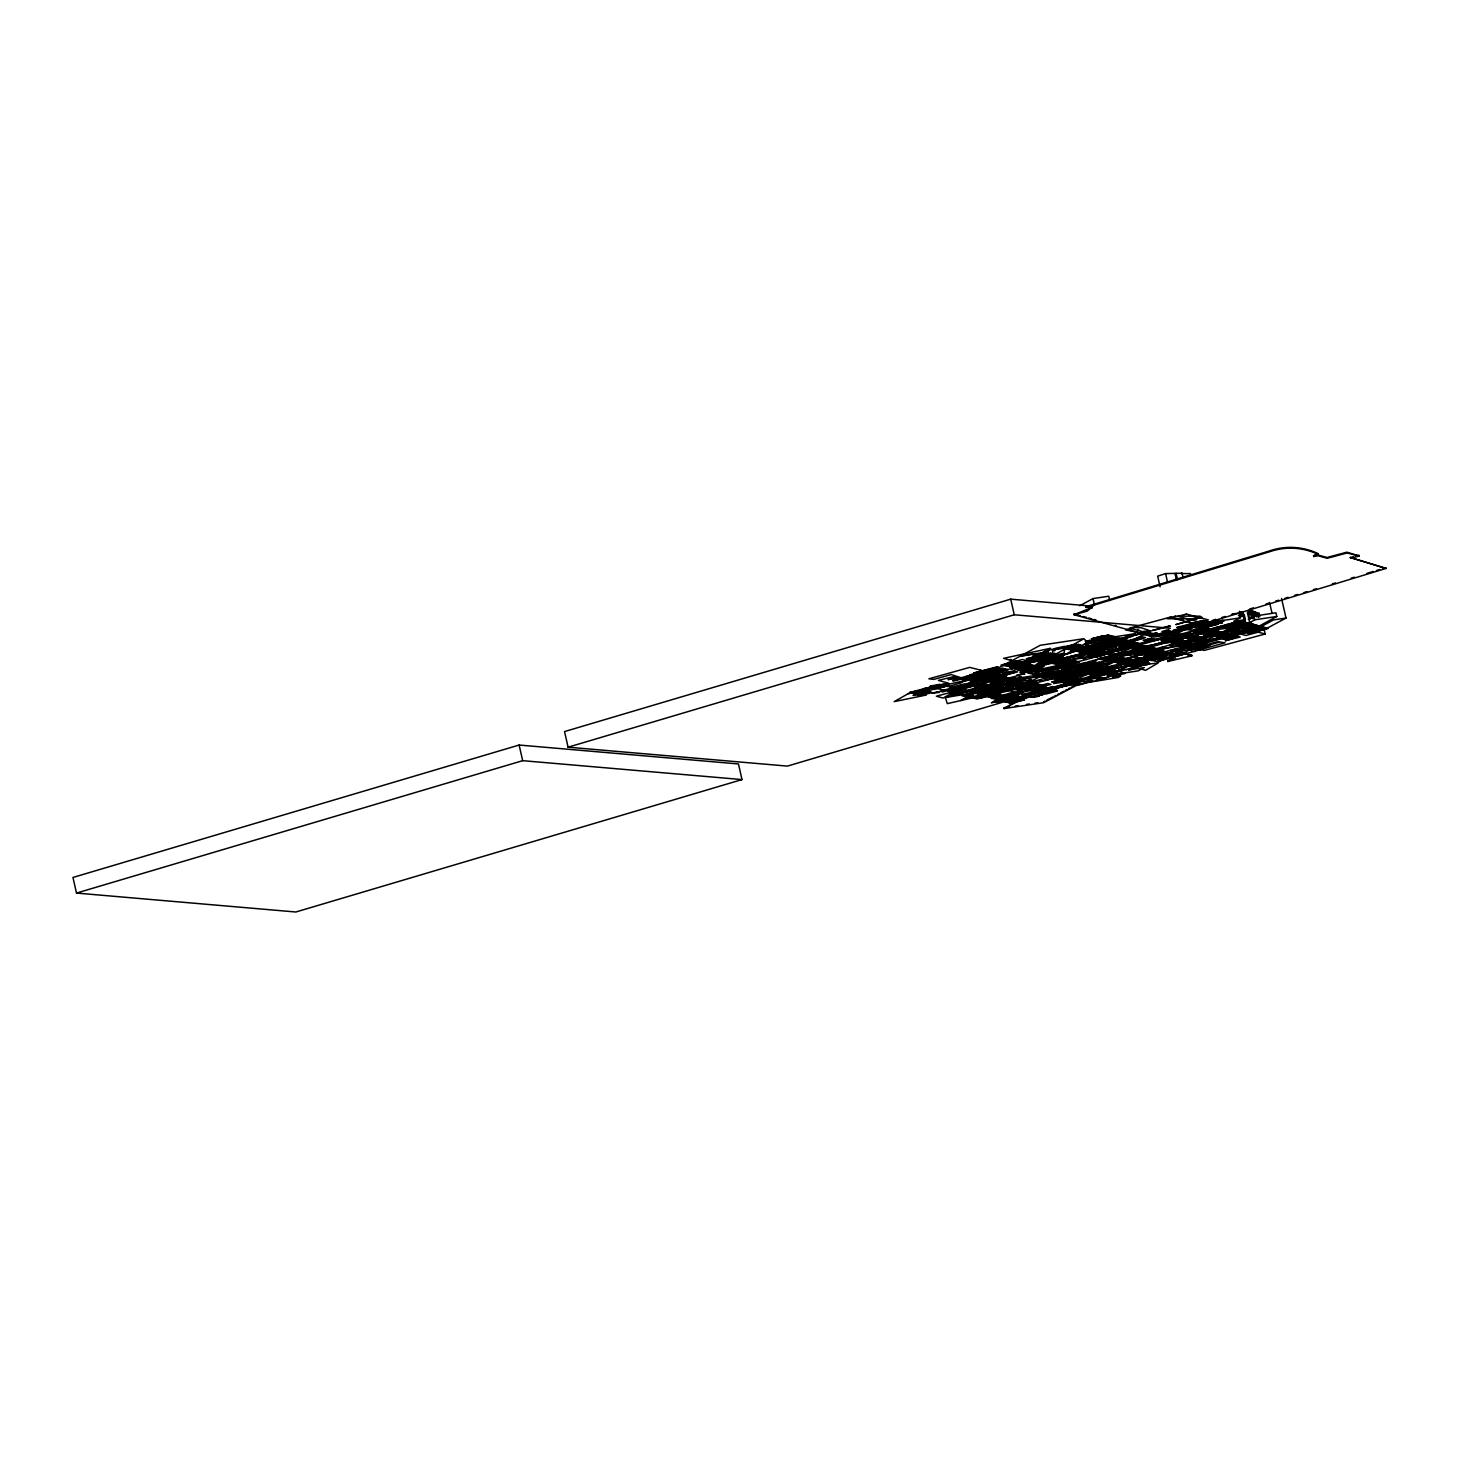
<?xml version="1.0" encoding="UTF-8"?>
<svg xmlns="http://www.w3.org/2000/svg" width="1459" height="1459" viewBox="0 0 1459 1459"><rect width="100%" height="100%" fill="white"/><g stroke="black" fill="none" stroke-linecap="round" stroke-linejoin="round"><path stroke-width="1.5" d="M1046.559 652.483L1047.507 651.225M1097.496 665.888L1077.69 671.231L1074.098 670.301L1093.885 664.957L1098.445 665.815L1092.463 664.319L1099.338 662.459L1105.667 664.21L1143.054 654.197L1136.98 652.501L1106.269 660.726L1098.828 658.976L1087.612 661.985L1092.645 663.389L1099.338 662.459M1170.975 653.395C1144.695 647.778 1133.096 665.45 1170.884 652.994M1201.341 631.492L1208.654 629.486L1212.776 630.562L1167.218 643.018L1163.024 641.978L1190.106 634.683L1194.119 635.796M1054.383 690.034L1041.088 693.937L1046.541 693.9L1057.574 690.946L1035.233 685.256L1022.504 688.666L1028.54 688.648L1047.909 683.469L1051.045 684.344L1027.264 690.618L1024.127 689.724C1008.388 693.773 1009.61 694.502 999.214 698.241L995.877 697.311M1069.848 681.043L1076.177 679.985L1078.511 678.016L1073.35 678.873L1076.596 676.794L1103.387 670.52L1098.353 673.73L1089.727 676.429L1095.91 675.298L1092.682 677.341L1085.423 678.544L1082.724 680.277L1090.311 678.854L1082.341 683.943L1076.76 684.873L1073.386 684.125L1077.253 682.101L1070.687 683.377L1067.386 682.611L1072.876 678.982L1069.192 678.508M1185.255 652.884L1191.857 655.821L1167.838 661.492L1174.623 656.167M1167.838 661.492L1181.772 652.465L1191.857 655.821M1140.373 665.377L1147.358 662.55L1148.817 662.404L1146.592 664.337L1158.136 662.97L1145.625 670.319L1128.828 665.705M1157.935 662.441L1166.416 657.061L1157.334 658.574L1154.981 660.161L1150.677 660.544L1152.446 659.395L1142.397 662.149L1123.977 664.228L1134.19 667.456L1148.361 663.498L1132.695 667.055M1147.303 664.775L1132.64 666.672M1135.594 661.784L1137.345 660.708L1127.26 663.17L1144.275 660.343L1145.826 658.465M1148.014 658.629L1147.595 659.796L1157.716 657.334L1147.595 659.796M1135.886 661.748L1146.008 659.267M1386.05 568.426L1350.377 557.539L1386.05 568.426L1165.431 635.467L1154.288 636.981L1074.006 614.713L1091.204 607.765M1074.006 614.713L1087.083 611.193L1092.098 607.218M1228.442 634.866L1233.056 633.644L1235.572 634.701M1314.595 555.058L1313.647 556.499L1318.006 555.788L1327.198 558.286L1347.076 552.979L1359.113 555.988L1346.894 552.177L1327.015 557.484L1317.824 554.985L1313.465 555.697M1092.28 608.02L1085.915 606.725L1268.655 551.192C1285.087 545.374 1302.34 546.213 1318.279 553.672L1313.647 556.499M1069.301 675.043L1085.35 666.143L1130.306 659.322L1097.825 676.921L1053.562 683.578L1069.301 675.043L1113.545 668.386M1131.801 641.942L1127.46 640.811L1142.342 636.799L1145.534 637.619L1131.436 641.832M1096.147 668.988L1075.593 680.277M1076.76 644.276L1062.553 647.741L1078.858 644.404L1064.067 647.687M1198.769 627.498L1207.468 622.774L1240.114 617.868L1239.019 613.054L1232.49 614.038M1053.58 649.237L1052.231 649.984L1067.605 647.65L1047.854 658.41L1028.814 661.274L1016.194 668.149M1129.613 634.556L1135.85 633.461L1093.484 656.422L1049.532 663.024L1091.46 640.3L1129.613 634.556L1119.089 640.264L1124.889 639.407M987.615 686.861L993.451 683.687L1004.449 682.028L977.293 696.8L947.292 703.639L945.158 696.855L984.497 675.481L1013.914 671.031L983.694 687.463L998.613 685.201M1042.565 652.538L1019.494 656.55L991.318 671.888L1035.233 665.268L1047.854 658.41M1003.938 665.03L1024.729 661.894L1046.76 650.258L1068.882 646.921L1084.055 638.677L1040.231 645.279L1020.862 655.821L1035.817 653.559M1001.458 674.97L1006.674 672.125M1027.027 661.547L1046.158 651.133L1044.772 651.352M960.715 700.557L985.244 687.225L983.968 687.025M980.047 694.393L981.469 693.627M982.874 692.861L984.296 692.095M985.7 691.311L1004.029 687.08L977.858 694.119L981.378 695.068L1005.616 688.539L1008.37 689.268L974.685 698.35L977.001 698.97L991.719 695.159L996.752 696.782M1005.725 686.788L995.348 692.423L1020.206 688.684L1030.583 683.049L1005.725 686.788L1023.16 677.323L1045.155 674.003L1054.164 669.097L1076.523 665.723L1063.41 672.854L1019.057 679.547M1033.537 677.359L1040.632 675.827L1039.446 676.465M1026.206 683.706L1045.155 674.003M1170.027 630.616L1160.416 633.443M1230.429 627.717L1217.9 634.483L1195.742 637.82L1197.857 636.671L1187.462 638.24L1188.866 637.474L1185.875 637.911L1189.614 635.887L1180.787 637.218L1197.292 628.282M1186.185 647.103L1181.042 647.869L1186.222 645.06L1158.683 649.2L1135.084 662.021L1179.547 655.328L1203.128 642.525L1191.346 644.294L1172.689 655.328L1182.191 653.887M1248.247 619.218L1253.938 616.117L1275.95 612.798L1276.789 616.482L1255.944 627.844L1233.931 631.163L1254.776 619.801L1276.789 616.482M1228.77 636.069L1236.448 631.875M1008.187 664.246L1003.956 664.447L1016.212 661.036L1018.254 661.492L1007.367 664.83L1028.814 661.274M980.685 688.794L981.779 688.21M1000.838 691.602L1011.233 685.949M1011.926 689.925L1022.321 684.289M1009.719 698.733L1010.996 698.04M1008.625 700.211L1012.455 698.131L995.184 700.739L991.354 702.819L1008.443 699.408M1064.651 681.918L1075.101 676.246L1108.256 671.268M1086.973 678.563L1097.423 672.891M1185.602 641.486L1193.207 637.364M1187.571 642.307L1190.416 640.775L1178.343 643.693L1208.125 639.224L1217.9 634.483M1240.606 616.792L1244.308 614.786L1245.402 619.601L1230.594 627.607L1186.203 634.282M1240.114 617.868L1233.676 621.352L1245.402 619.601M1079.696 605.759L1092.992 598.591L1108.712 596.22L1109.715 600.579M995.968 682.593L997.062 682.429L990.916 681.207M1286.017 618.051L1264.461 629.631L1251.968 631.492L1273.525 619.929L1286.017 618.051L1281.549 598.427M1004.047 708.563L1039.866 689.633L1079.532 683.76L1043.732 702.691L1004.047 708.563L1016.321 701.177M1017.871 700.356L1022.54 697.876M1035.015 691.292L1036.565 690.472M1043.55 701.888L1045.1 701.068M1046.65 700.247L1052.887 696.946M1054.438 696.125L1056.006 695.305M1057.556 694.484L1059.106 693.663M1060.675 692.843L1063.793 691.201M1065.344 690.362L1066.894 689.542M1068.462 688.721L1070.012 687.9M1071.563 687.08L1076.25 684.618M1224.502 632.586L1222.496 632.276M918.404 694.429L917.328 694.976L921.431 695.378L932.082 692.533L921.249 689.432L909.121 692.66L922.653 689.87M1080.007 664.611L1071.253 666.964M1208.49 628.282L1193.371 632.021L1195.961 631.328L1193.152 630.525L1205.098 627.315L1219.323 631.382L1205.663 635.376L1220.125 632.057L1223.536 633.06L1218.393 634.483L1210.04 632.185L1195.778 635.139M1027.264 690.618L1028.157 690.873L1008.351 695.724M1316 554.548L1318.279 553.672M1204.24 633.881L1206.283 634.264L1203.31 635.066L1206.009 634.957M1105.922 642.088L1107.199 642.434L1106.123 643.2L1121.041 639.735L1108.84 643.054C1106.469 641.358 1131.692 638.787 1118.396 638.057L1097.059 643.802L1119.637 638.385M1170.227 652.903L1167.747 653.541M1183.048 577.472L1182.082 573.223L1165.595 573.588L1157.68 576.159L1160.106 586.81M1182.082 573.223L1180.969 573.569L1190.544 573.569M1106.177 657.024L1100.87 658.666L1105.065 659.723L1113.6 657.425L1106.177 657.024L1117.102 653.687L1125.436 654.088L1166.051 642.726M981.524 692.058L978.15 691.037L989.147 687.809M997.92 685.11L1007.677 684.034L1021.099 680.04L1012.582 677.961L1001.859 680.861L1016.358 681.371M1003.172 683.815L1011.853 681.134M969.943 691.858L979.281 689.377L975.232 688.156L965.913 690.636L976.107 693.718L1007.677 684.034M999.068 686.678L992.977 686.368L988.381 687.773L994.491 688.083M1043.185 675.316L1045.428 674.623M1117.43 653.687L1122.974 652.009L1131.053 652.793L1121.278 655.255L1117.667 654.252M1111.211 657.298L1122.865 653.997M1086.098 607.528L1268.838 551.994C1285.27 546.177 1302.522 547.016 1318.462 554.475M1051.921 654.453L1053.544 654.89L1032.844 660.708L1030.2 659.979L1052.012 654.653L1079.496 662.331L1051.337 670.666L1044.553 670.283L1035.452 672.982L1041.653 673.62M1046.577 670.392L1060.365 666.198L1065.125 666.471M1174.714 631.783L1177.869 630.835M1212.52 620.294L1215.675 619.346M1221.985 617.431L1225.141 616.464M1231.432 614.549L1234.588 613.601M1250.345 608.804L1253.5 607.856M1266.102 604.026L1269.257 603.059M1275.567 601.144L1278.704 600.196M1285.014 598.281L1288.169 597.315M1294.48 595.4L1297.616 594.451M1303.927 592.536L1307.082 591.57M1313.374 589.655L1316.529 588.707M1332.286 583.91L1335.441 582.943M1351.198 578.165L1354.353 577.199M1366.955 573.369L1373.266 571.454M1376.421 570.505L1379.557 569.539M1382.713 568.591L1385.868 567.624M1096.967 655.018L1115.533 649.401L1125.454 648.215L1111.357 652.465L1106.433 652.155M1032.79 674.514L1036.875 673.347L1028.923 673.292L1037.13 674.988L1051.337 670.666M1174.75 638.385L1168.878 638.039L1161.017 640.41L1166.981 641.996L1188.228 636.963L1167.474 641.869M1003.664 688.338L1012.911 687.025L1008.789 686.788L982.035 695.068L996.424 692.004M1169.753 638.094L1183.45 633.936L1188.428 634.227L1170.373 639.717L1164.501 639.352M1000.29 690.818L998.193 692.113L992.266 691.767M1085.788 642.653L1087.393 642.653M1102.22 655.346L1088.378 655.255L1095.782 657.298L1111.174 652.447M1007.093 688.575L1008.333 688.666L1000.983 690.873L996.315 690.545M519.13 745.038L72.95 877.461L76.506 893.072L295.83 912.003L742.011 779.58L738.473 763.969L519.13 745.038L522.687 760.668L742.011 779.58M1092.973 606.251L1010.722 599.157L564.542 731.579L568.08 747.19L787.422 766.103L1233.603 633.698L1178.763 628.957M76.506 893.072L522.687 760.668M568.08 747.19L1014.26 614.768L1170.337 628.245M1096.53 647.267L1102.749 646.465L1078.584 651.535L1096.821 647.176M1187.644 656.131L1191.675 655.018M1104.226 649.364L1109.569 648.288L1103.259 649.164L1108.712 648.124M1092.645 663.389L1071.508 668.076L1068.061 667.128L1085.697 662.404L1094.505 664.574L1071.508 668.076M1149.637 653.194L1159.558 650.459L1152.118 648.416L1141.85 651.206L1149.637 653.194L1147.102 653.194L1144.786 652.611L1156.148 649.529L1164.701 651.352L1154.014 654.234L1152.92 652.811M1221.001 637.857L1222.824 639.06L1235.609 635.65L1240.205 637.036L1225.141 640.811L1238.582 636.543M1350.377 557.539L1353.223 556.754M1356.068 555.97L1358.931 555.186M1350.56 558.323L1359.113 555.988M1098.408 651.261L1087.94 648.197L1074.079 650.878L1091.113 646.246L1093.083 646.72L1076.578 651.206L1066.219 648.215L1076.979 645.352L1083.982 647.395M1081.247 652.72L1098.025 648.872L1082.797 653.048L1079.751 652.392L1093.521 649.474M1085.241 641.194L1090.274 640.373L1086.262 641.449L1084.858 639.516M1034.376 656.897L1048.711 653.012L1047.07 652.592L1032.735 656.477L1046.997 653.249L1051.209 654.416L1038.461 657.845L1032.826 656.276L1046.997 653.249M1085.605 644.659L1090.785 643.255M1097.259 647.468L1101.855 646.209M1100.287 648.526L1106.123 647.413L1099.375 648.307L1109.168 645.535L1103.423 646.556L1104.499 646.811M1084.657 653.687L1098.171 650.021L1083.216 653.34L1086.08 654.033L1099.229 650.477L1097.806 650.13M1121.479 644.878L1130.743 642.361L1114.658 645.972L1133.497 642.015L1140.19 643.802L1127.679 647.158L1118.925 646.811L1135.138 642.452M1055.878 663.736L1085.405 655.821L1092.517 657.827L1062.991 665.742L1053.854 662.878L1069.958 659.705M1003.044 681.152L1013.75 678.253M1095.125 656.495L1113.363 652.355L1096.676 656.878L1093.739 656.149L1109.296 652.647M1006.327 680.806L1014.789 678.508M1130.689 646.848L1138.987 644.586L1125.892 647.431L1127.278 647.778M1009.154 681.006L1016.686 678.964M1145.935 646.118L1132.148 649.529L1144.385 645.735L1157.461 648.908L1144.312 651.17M1136.743 648.617L1134.573 649.729L1147.649 646.519M1150.841 647.304L1137.692 650.039L1149.218 646.902M1152.428 647.687L1141.321 649.893M1154.051 648.07L1143.892 650.003M1155.71 648.489L1135.704 653.668L1141.923 655.2L1158.61 650.659L1151.917 648.836M983.512 695.469L985.719 696.29L997.664 693.627M1144.513 653.632L1147.303 652.884M1194.483 647.103L1200.228 646.939M1191.182 646.994L1197.255 648.598L1209.839 645.188L1203.784 643.601L1191.182 646.994L1185.146 645.407L1206.958 639.516L1201.122 637.984L1180.039 643.966L1167.875 640.756L1240.807 621.096L1268.363 628.428L1256.91 631.51L1229.262 624.178L1241.645 620.859L1244.472 621.625L1242.339 612.288M1051.209 688.156L1021.829 694.375L1028.212 696.198M1197.821 624.598L1169.717 617.303L1129.503 628.172L1157.589 635.467L1197.638 623.795M1108.147 635.139L1091.405 638.878L1108.147 635.139L1115.57 636.726L1100.177 640.702L1098.171 640.209L1113.272 636.507M1109.569 635.522L1094.615 639.626L1095.636 639.899L1094.615 640.61M1086.773 641.942L1096.566 639.024M1088.104 642.288L1111.43 636.015M998.686 668.496L983.439 672.052L999.251 668.641M1069.593 649.31L1068.663 649.565L1083.216 646.355L1069.137 649.182L1080.389 646.337M1094.195 640.647L1099.812 639.553L1102.384 641.048L1115.132 637.619L1117.594 638.276M997.281 669.663L1003.044 671.195L1008.224 669.79L1002.479 668.258L984.478 672.344M1102.384 641.048L1116.372 637.948M998.011 669.845L1003.19 668.441M1004.813 668.879L990.552 672.727L993.433 673.493L1002.515 671.049M945.851 685.803L936.696 688.265M1109.934 642.27L1123.904 639.461L1133.497 642.015M1125.546 639.881L1110.554 643.93L1113.564 643.948M1127.078 640.3L1107.363 645.607L1128.573 640.702M1156.002 633.078L1147.339 635.413L1151.844 636.252L1158.628 633.79M1161.929 631.492L1168.878 629.613M1176.775 627.498L1203.146 620.403L1206.958 621.425L1193.79 624.981L1189.979 623.941M1119.728 642.744L1128.774 643.054M1168.951 631.255L1165.832 631.236L1170.41 632.476L1161.711 634.209L1162.641 635.212L1168.021 633.334M1065.599 658.447L1052.76 661.894L1067.386 658.939M1116.117 643.82L1130.123 641.103M949.864 688.52L952.435 689.213L961.116 686.879L958.563 686.186M1180.021 626.622L1188.228 626.969L1193.79 624.981M1131.837 641.559L1118.889 645.06L1122.19 645.936M1124.068 643.875L1119.564 645.079L1115.223 643.948M1160.762 633.753L1156.367 634.391M1161.711 634.209L1163.534 633.717M1164.282 633.917L1158.756 635.449L1163.388 634.683M1176.465 630.343L1179.492 629.522M1111.375 648.799L1116.5 647.431M1167.364 633.534L1197.857 625.419M1123.758 646.428L1136.853 642.908M1091.569 655.583L1106.305 652.355L1103.551 651.626L1090.22 655.219L1104.901 651.991M1126.038 646.72L1138.549 643.364M958.527 692.259L961.335 693.025L942.861 697.986L936.404 696.217L954.879 691.256L963.524 692.423L1021.61 676.83L1017.689 675.718L999.524 680.441L1003.683 681.627M1207.177 626.422L1218.575 624.033L1208.435 626.75L1205.462 625.911L1224.302 620.732L1222.423 620.221L1194.392 627.625L1191.456 626.786L1216.988 619.947L1220.125 620.823M987.141 690.454L964.855 695.706L1023.89 679.73L1030.364 681.462L1019.312 684.453L1016.029 683.56L1012.619 684.745L1015.008 685.383L1001.549 689.013L999.196 688.374M1232.089 624.963L1244.472 621.625M979.901 694.666L975.907 696.217M980.776 694.903L971.329 697.438L974.028 698.168L998.211 692.004M982.947 695.633L986.302 696.563L981.688 697.803L978.332 696.873L987.579 694.393L990.935 695.305M1154.653 649.109L1162.294 647.048L1166.343 648.234L1218.393 634.483M1075.903 670.757L1095.691 665.432M992.284 693.134L990.789 692.715L1053.289 676.119L1057.465 676.064L1054.875 675.353M1145.333 652.118L1140.737 653.358L1143.965 654.179L1148.543 652.939M1054.255 677.778L1070.341 674.204L1055.732 678.143L1052.814 677.395L1068.863 673.821M1146.172 652.957L1157.534 649.893M1238.18 626.622L1251.348 623.084L1252.971 624.197L1228.697 630.142L1236.247 632.112L1253.591 627.443L1258.752 628.811L1239.913 633.881L1245.968 635.467L1258.205 632.166L1265.19 634.008L1264.205 629.686M1149.163 652.957L1159.066 650.276M1080.171 671.961L1101.709 667.11L1098.116 666.161L1078.365 671.487L1099.922 666.635M1160.707 650.696L1146.008 654.124M1037.495 684.654L1017.324 690.071L1009.172 687.882L1028.759 682.301L1043.513 685.201L1042.091 685.566L1043.878 686.058L1029.762 689.852L1038.863 692.296L1019.312 697.566L1023.343 698.642L1057.118 690.326L1042.547 686.405M986.138 696.198L991.846 697.785L1001.366 695.232L997.755 694.229M1084.475 673.164L1106.433 668.204L1102.84 667.255L1082.651 672.69L1104.664 667.73M1128.172 661.328L1140.737 657.918L1143.455 658.666L1128.081 660.927M1006.254 689.852L1014.406 692.04L992.229 698.004L1012.528 694.52M1070.724 676.921L1051.72 682.01L1072.42 677.414L1065.617 674.952L1074.408 672.581L1080.007 674.167L1071.198 676.52M1170.738 653.687L1173.693 654.453L1169.699 655.675L1177.978 655.602L1160.16 660.435L1156.914 659.596L1160.543 658.629L1152.756 658.556L1171.376 653.523L1165.668 652.064L1152.537 655.62L1161.364 654.234M1167.583 652.556L1154.616 656.058L1169.407 653.03M1227.438 635.139L1231.25 636.27L1254.776 629.504L1257.147 630.215L1241.445 633.79L1256.053 629.887M999.962 697.894L1018.71 694.794L993.761 701.505L997.427 702.509L1018.108 696.563L1013.859 696.107M1155.492 656.276L1168.44 652.775M1126.366 665.268L1139.57 661.729L1137.71 662.605L1144.038 664.009M1237.123 636.106L1223.353 638.914M1197.073 647.796L1209.839 645.188M1265.19 634.008L1204.24 650.44L1197.255 648.598M1035.653 657.061L1048.401 653.632M1037.057 657.444L1049.805 654.033M956.94 680.35L954.277 679.584L966.952 676.192L969.615 676.958L953.73 681.006L952.599 680.678L960.241 678.636L957.359 677.833L948.022 679.657L955.919 677.541L953.074 676.757L938.411 680.368L948.715 683.213L922.38 688.995L943.28 684.198L949.244 685.511L934.654 689.359L930.951 688.301L921.468 690.837L925.207 691.894L920.702 693.098L917.711 692.241L922.216 691.037M1007.403 665.961L1029.416 661.274L1009.664 666.581L1000.91 665.176L1022.522 659.523L1026.862 660.672L1023.598 661.802M932.046 688.612L941.365 686.113L944.082 686.897M1044.352 658.283L1054.875 655.456M1132.148 635.084L1135.248 634.264M1138.33 633.425L1141.43 632.586L1140.373 632.367M1056.681 655.948L1034.249 661.802L1018.291 662.568L1003.628 658.319L1050.553 648.27L1045.319 655.164L1052.194 656.969M1119.144 639.006L1122.19 638.185M1145.279 631.984L1148.361 631.145M924.55 691.712L934.052 689.177M1130.725 636.306L1106.378 642.854L1131.491 636.525L1130.543 635.522L1131.491 636.525M1042.747 657.827L1047.671 659.213L1071.088 652.757L1052.523 657.735M1047.671 659.213L1059.69 656.787M1049.149 659.614L1061.185 657.207M1029.543 668.532L1021.537 670.684L1018.583 669.827L1032.443 666.125L1040.577 668.842L1024.565 672.143M1050.644 660.033L1062.736 657.644M1060.419 660.38L1057.72 659.614L1128.5 641.686L1115.041 644.568M1052.194 660.471L1064.249 658.064M1066.584 657.243L1070.14 658.264L1056.261 661.492L1053.562 660.726M1073.806 656.787L1083.818 654.982L1079.551 653.778M1082.122 654.489L1119.144 645.206L1115.424 644.149M1069.283 658.009L1074.681 657.042L1071.107 656.021M1173.419 630.051L1184.088 627.717L1183.085 627.443M1037.313 667.511L1019.805 672.198L1022.011 672.818L1039.501 668.131M1054.893 663.225L1069.21 659.45M1070.979 659.942L1055.368 664.155L1052.96 663.498L1055.459 662.641M1192.277 628.191L1177.869 631.109L1179.601 631.601L1174.823 632.878L1180.112 634.373L1174.878 635.777L1172.142 634.993L1177.395 633.589M956.302 691.657L963.742 689.651L968.721 691.019M1072.566 660.398L1055.039 666.034L1034.668 670.538L1037.914 671.432L1034.723 672.289L1077.927 661.456L1070.778 661.365L1073.842 660.453L1072.566 660.106M999.999 680.623L994.309 682.137M1060.565 662.751L1063.739 663.626L1074.134 660.836M1089.235 656.897L1113.162 650.55L1120.439 650.149L1167.838 637.255L1165.632 636.635L1124.998 647.413L1127.424 648.088M1120.093 650.057L1113.162 650.55M965.858 690.235L962.521 689.031L990.46 681.718L996.114 683.341L990.369 685.128L982.582 683.833M1125.199 647.468L1116.627 649.073L1117.649 649.364M1202.599 625.419L1204.477 625.947L1200.301 627.06L1220.18 622.3L1222.496 622.938L1215.475 623.558M1063.739 663.626L1075.702 661.274M1091.824 657.626L1115.624 651.243M1180.003 634.337L1208.234 626.768L1205.955 626.112M1078.11 661.93L1061.86 666.289M1194.994 631.054L1206.958 627.844M1196.544 631.492L1210.076 628.738M1008.971 682.994L1003.227 684.545L1009.628 686.295L1015.355 684.763L1009.975 682.721L1026.899 678.18L1031.531 679.456L1026.188 680.897L1021.555 679.62M1198.988 634.246L1195.085 633.17L1211.572 629.176M1163.261 642.033L1100.815 658.775L1103.77 659.596L1120.603 655.073M1055.477 672.453L1053.362 671.869L1033.41 677.231L1055.477 672.453L1066.292 675.444L1052.924 679.037L1048.985 677.961M1087.411 662.623L1061.641 669.535L1064.559 670.338L1070.614 668.605L1071.636 668.879L1068.717 669.863L1071.708 670.338L1081.812 668.605L1075.392 669.517L1076.56 669.207M1087.21 662.824L1079.861 665.231L1081.01 665.541M1201.158 632.805L1213.104 629.613M1210.788 628.774L1212.848 629.358L1229.645 625.273M1230.685 624.561L1243.068 621.242M982.071 691.602L988.035 690.016L992.011 691.11L1003.828 687.937L997.299 686.131L973.828 692.441L980.357 694.229L985.427 692.533L979.518 690.909M1025.039 680.569L1013.057 684.125M1202.727 633.261L1214.69 630.051M1094.177 662.131L1095.873 661.675M1225.615 627.06L1235.974 624.288L1238.053 624.871L1222.295 627.954L1235.317 623.741L1232.49 622.957L1208.873 629.467M1241.901 611.959L1243.086 612.269L1245.293 622.045L1243.451 622.537L1251.348 623.084M1040.504 676.648L1045.611 676.21M1168.914 642.27L1181.188 639.68L1183.486 640.319L1171.778 643.455L1188.666 648.179L1199.59 645.243L1187.279 647.778M1198.131 631.948L1204.295 633.698L1216.241 630.507M1233.584 625.364L1243.779 622.628M1045.392 676.155L1057.283 672.964M1082.706 666.307L1077.307 667.638L1079.441 667.711L1078.548 668.496M1107.49 659.997L1121.132 657.17L1109.022 660.416L1106.177 659.614L1115.88 657.735M1170.173 642.617L1182.282 639.972M1205.809 634.136L1217.754 630.945M1234.971 625.747L1245.165 623.011M1026.042 682.648L1013.531 685.146L1026.042 682.648L1035.233 685.256M1044.753 676.374L1040.504 675.243L1059.216 670.192L1062.28 671.012L1054.985 672.982L1072.803 671.395L1049.951 677.76L1045.994 676.702L1050.991 675.371L1049.751 675.025L1042.237 677.122L1059.033 673.438M1236.503 626.166L1246.697 623.431M1065.708 672.526L1068.371 671.815M1015.063 685.584L1027.592 683.086M1060.474 673.839L1043.513 677.76L1047.143 676.648M1162.458 647.103L1181.279 641.559L1188.848 641.03L1175.881 644.586M1203.894 638.203L1199.936 637.054L1184.708 641.048L1188.793 642.234L1181.225 644.258L1177.322 643.127L1184.909 641.103M1110.646 660.872L1124.196 658.064L1112.141 661.292L1109.022 660.416M1174.422 644.185L1182.72 641.96M1232.855 628.829L1244.946 626.513L1232.782 628.793L1228.752 627.625L1238.582 624.999L1242.612 626.185M1209.858 634.811L1221.657 632.495M984.424 695.943L994.527 693.937M1065.435 674.149L1068.371 673.365M1016.613 686.022L1019.75 686.915L1030.729 683.979M1112.141 661.292L1123.795 659.085L1126.877 659.96L1116.901 662.623M1241.518 627.279L1252.971 624.197M1244.582 626.604L1246.351 627.115L1211.389 635.249M1019.75 686.915L1052.249 678.854M1242.831 627.644L1254.284 624.561M987.086 696.472L1028.777 685.146L1025.422 684.216M1113.819 661.766L1125.29 659.504M1178.671 645.389L1190.58 642.197L1189.14 641.796M1235.609 635.65L1226.581 632.896L1213.87 635.431M988.217 696.782L1000.436 693.499L999.287 693.189M1021.336 687.371L1033.811 684.855M1244.235 628.027L1255.688 624.944M1180.185 645.808L1189.049 643.419L1193.353 643.784L1182.957 646.574M989.64 697.183L999.178 694.612M1245.767 628.446L1257.239 625.364M1115.333 662.185L1118.488 663.061L1126.804 660.836L1130.014 661.729M1181.553 646.191L1190.416 643.802M990.716 697.475L1000.254 694.922M1027.172 688.247L1036.729 685.694M1247.354 628.884L1258.807 625.802M1118.488 663.061L1128.391 661.274M1024.127 689.724C1028.376 686.04 1047.033 687.098 1029.179 690.071M1102.548 668.35L1107.053 669.608L1092.025 673.748L1087.338 672.417L1135.941 659.559L1139.971 660.69M1005.233 694.849L991.391 698.514L998.193 698.861M1139.789 658.52L1150.969 655.328L1154.671 656.368L1143.108 659.468L1139.789 658.52L1135.941 659.559M1184.38 646.975L1193.243 644.604L1196.143 645.407M1248.977 629.321L1260.448 626.258M1120.056 663.517L1134.044 660.653L1137.072 661.511M1039.556 686.478L1029.981 689.049L1031.422 689.45M1089.125 672.927L1104.335 668.842M1185.857 647.395L1194.72 645.024M1250.582 629.759L1262.035 626.695M1059.927 680.751L1073.86 677.815L1084.675 680.879L1039.155 693.061L1032.68 692.551M1090.548 673.328L1135.558 661.073M1252.169 630.197L1263.622 627.115M1121.679 663.973L1125.199 664.684L1143.108 659.468M995.111 698.897L1008.917 696.071L1012.674 697.092L1000.473 700.375M1042.401 687.298L1029.179 690.837L1035.689 690.672L1045.264 688.119M1075.538 678.289L1063.684 681.462M1253.7 630.616L1265.172 627.552M996.716 699.335L1010.066 696.381M1034.23 690.253L1043.805 687.7M1127.843 665.377L1129.813 665.432M1189.596 647.924L1201.632 646.301M999.16 700.01L1011.342 696.727M1255.269 631.054L1266.722 627.972M1062.608 680.824L1066.766 682.338L1078.639 679.164M1127.971 665.723L1138.64 662.86M1110.573 670.629L1093.539 674.186L1113.965 670.556L1096.931 675.116M1176.009 653.03L1150.075 659.723L1156.896 661.62L1168.604 658.483L1165.613 657.644L1170.519 657.973L1225.068 642.781L1217.572 641.686L1175.68 652.939L1182.355 654.781M1192.514 648.744L1203.93 645.68L1207.049 646.556L1195.632 649.62L1191.018 648.325M1082.067 680.131L1063.994 684.089L1080.025 679.566M1193.973 649.146L1219.323 642.179M997.883 699.663L1001.895 700.776L1013.093 697.767M1195.669 648.526L1200.611 648.598L1193.918 648.033M1033.191 692.697L1023.89 695.195L1027.446 696.198M1131.035 666.581L1142.652 663.48M1036.437 693.609L1011.543 700.466L1007.932 699.445L1016.139 697.183L1019.877 698.241M1017.251 697.493L1024.82 695.469M1054.966 687.153L1062.626 685.11L1065.672 685.967M1095.399 674.696L1098.518 675.553L1110.864 673.11M1001.895 700.776L1014.497 698.15L1018.856 699.353M1118.269 666.435L1119.126 670.265L1123.558 668.915M1004.813 701.578L1015.993 698.569M1064.377 685.602L1083.362 680.514M1098.518 675.553L1120.275 670.593L1119.126 670.265M1003.3 701.159L1006.181 701.943L1017.379 698.952M1007.64 702.363L1026.334 697.986L1008.826 702.691L1006.181 701.943M1044.899 693.426L1055.933 690.49M1010.011 703.001L1024.601 699.755L1011.215 703.347L1008.826 702.691M1067.259 648.526L1078.019 645.644M1068.426 648.872L1079.186 645.99M1070.76 649.547L1081.52 646.684M1072 649.912L1082.76 647.048M1073.204 650.276L1084.621 647.231L1087.94 648.197M979.19 677.304L976.035 676.392L962.794 680.35L965.201 681.043L988.783 674.751L985.992 673.93L981.178 675.225L983.95 676.046M976.801 676.611L981.56 675.335M913.662 693.08L925.863 690.727M1074.791 650.732L1086.207 647.687M927.377 691.183L913.006 695.451L929.055 691.602M1076.541 651.243L1089.454 648.635M919.954 694.903L930.605 692.077M1078.037 651.681L1091.022 649.091M1081.101 652.592L1092.517 649.547M1079.605 652.137L1082.596 653.03L1094.013 649.984L1097.168 650.732M1082.596 653.03L1095.454 650.404M1084.055 653.45L1096.931 650.842M1088.14 654.599L1102.694 651.371L1089.563 655.018L1086.681 654.179L1101.198 650.933L1099.739 651.516M1107.235 650.386L1111.229 649.328M967.244 691.037L976.582 688.557M968.594 691.457L977.931 688.958M1043.714 675.444L1046.121 674.806M1041.507 676.885L1068.207 669.754L1072.383 670.994L1045.702 678.125L1041.124 676.794L1055.915 673.037M1068.863 671.085L1072.201 670.192M1230.046 628.008L1239.876 625.382M1213.833 633.17L1220.654 632.221M1231.432 628.41L1241.281 625.783M1096.293 665.231L1102.329 663.626L1106.196 664.793L1098.445 665.815M1221.876 632.568L1235.664 628.993M1158.756 650.258L1166.343 648.234M1229.609 633.863L1217.991 637.364L1216.715 636.434L1228.095 633.407L1215.675 636.015L1217.426 635.34M1206.721 642.398L1179.219 650.349L1158.282 654.909L1155.747 654.161L1222.678 636.398L1226.6 637.583M1231.086 634.3L1218.064 637.966M1233.566 634.1L1252.57 629.048L1254.43 629.613M1219.14 638.294L1232.618 634.756M1234.132 635.212L1207.341 642.598L1203.73 641.504M1230.539 636.069L1229.335 636.853M924.313 690.253L910.525 693.098M1020.042 665.596L1009.956 667.438L1020.042 665.596L1024.382 667M985.372 675.699L988.472 674.879M991.573 674.076L995.713 673.511M1021.464 666.052L1011.269 668.751L1022.96 666.526M994.856 674.04L982.454 677.323L989.457 679.274L1002.114 675.882L994.673 673.256M1016.048 669.207L1032.461 665.778L1017.616 669.699L1014.26 668.824M1018.801 670.1L1035.015 666.198L1019.713 670.392L1017.616 669.699M1019.713 670.392L1040.066 665.322L1022.704 669.134L1024.419 669.699M1024.51 671.487L1038.954 668.149L1036.455 668.806L1038.607 669.499L1027.464 672.435L1020.735 670.721M1025.987 671.979L1037.148 669.024M1115.953 650.039L1110.044 651.042L1120.749 648.562M978.989 691.292L975.013 690.508M1217.244 637.145L1218.229 636.89M1064.322 661.219L1069.338 660.416L1063.921 661.31L1064.924 661.602M1248.393 611.886C1252.387 609.169 1246.497 616.336 1250.454 619.163M1167.656 660.69L1169.771 660.197M1172.762 659.523L1175.735 658.848M970.928 682.794L967.609 683.687L972.424 685L983.184 682.101L978.369 680.788L973.098 682.21L977.931 683.523M1069.411 681.317L1058.778 681.298L1087.812 673.784L1080.517 671.76L1095.472 667.73L1119.491 673.73L1104.007 678.253L1098.08 676.629L1087.466 679.475L1093.265 681.079L1076.961 685.456L1060.894 681.006M1177.486 627.425L1192.97 625.09L1157.917 644.167L1140.117 646.848L1142.561 645.516C1129.959 646.282 1120.202 655.51 1106.943 654.361L1142.087 635.23L1157.334 632.932M1025.841 662.897L1044.462 660.252M979.281 678.326L1008.698 673.876M1073.933 672.362L1118.871 665.541M989.621 685.73L994.035 685.073M1008.497 685.274L1030.51 681.955M949.9 694.283L980.867 689.596M1064.012 677.924L1075.101 676.246M975.451 692.551L945.377 697.548M963.925 698.825L977.293 696.8M1238.454 615.662L1244.308 614.786M1126.02 636.507L1131.819 635.632M1121.387 639.024L1127.187 638.148M1051.009 687.153L1053.854 686.733M1062.353 685.475L1065.179 685.055M1068.024 684.636L1073.696 683.797M1003.865 707.761L1009.537 706.922M1015.19 706.083L1018.035 705.664M1026.534 704.405L1029.379 703.986M1035.033 703.147L1037.878 702.727M1194.629 633.297L1190.106 634.683M1070.067 665.012L1065.289 664.064M1199.462 631.948L1203.584 633.024M1018.108 661.766L1020.096 661.675M1007.531 682.465L1012.035 682.703M1003.3 685.365L995.932 685L991.701 686.295L992.977 686.368M1120.439 649.711L1118.378 649.583M1111.539 655.383L1116.573 655.656M1041.544 671.924L1046.304 672.198M1056.462 667.383L1061.222 667.657M1051.392 668.933L1056.134 669.207M1179.127 635.249L1184.124 635.54M1174.44 636.671L1179.437 636.963M1170.373 639.717L1174.55 639.972M1110.992 650.769L1115.88 651.079M1101.819 653.541L1106.542 653.851M1000.309 689.341L1004.977 689.669M1085.915 606.725L1090.548 607.09M985.664 688.885L990.187 689.396M981.706 690.034L985.901 690.709M998.357 680.277L996.862 679.967L1003.208 678.946L994.619 682.064L1002.935 681.809L997.974 680.715M1021.282 699.992L1020.115 699.663M1118.086 644.349L1115.916 645.024L1117.466 645.425M1140.026 649.401L1135.248 649.893M1153.923 655.255L1152.92 655L1156.349 654.07L1155.437 653.851M1133.169 652.939L1134.427 653.249L1127.242 654.544M1127.935 654.27L1129.758 654.726M1113.728 659.395L1114.731 659.632M1163.79 651.589L1165.668 652.064M1161.346 655.2L1165.723 655.547M1110.536 636.999L1112.25 637.437M1171.613 617.048L1169.717 617.303M1174.732 617.85L1177.869 618.652M1180.988 619.473L1183.067 620.02M1188.264 621.37L1189.304 621.625M1137.637 629.522L1138.677 629.796M1143.892 631.145L1144.932 631.419M1145.972 631.692L1147.011 631.966M1149.09 632.495L1152.209 633.315M1138.695 637.784L1141.886 638.604M1135.084 638.75L1138.275 639.589M1131.363 639.753L1134.555 640.592M1107.053 637.273L1108.858 636.562L1107.399 636.179M1103.879 638.13L1101.271 638.823M1121.023 643.072L1124.944 644.094M1147.412 639.188L1150.075 639.881M1123.868 641.778L1124.853 642.051M1249.652 610.154L1253.099 611.047M1206.21 643.474L1203.784 643.601M1176.574 638.331L1180.659 639.407M1103.606 641.376L1104.846 641.705M1113.91 637.291L1115.132 637.619M1122.117 638.987L1123.904 639.461M1114.092 638.349L1099.612 641.376L1112.761 638.695M1126.749 651.826L1129.394 652.556M959.274 689.305L977.712 684.636L980.995 685.511L974.503 687.262L983.494 685.548L986.959 686.459L958.873 694.028L955.809 693.207L962.94 691.292L954.277 692.806L950.265 691.73M1165.887 630.434L1167.364 630.817M1097.04 638.13L1098.445 638.513M1111.722 642.744L1113.345 643.182M1065.581 648.088L1079.952 644.823L1078.274 644.677M995.093 671.505L997.974 672.271M1038.097 686.004L1041.398 686.934M1030.182 689.742L1022.85 687.791M1008.844 693.536L1010.686 694.028M1001.768 698.387L1003.573 698.861M994.071 698.496L1016.905 694.302M1199.827 621.297L1202.891 622.118M1196.69 622.136L1200.502 623.175M1193.134 623.102L1196.198 623.923M1186.55 624.871L1189.614 625.692M1183.486 625.692L1187.298 626.713M1183.322 636.507L1187.389 637.601M1151.88 634.191L1154.488 634.902M1145.534 646.793L1148.178 647.522M1001.549 689.013L1002.716 689.323M995.64 687.408L997.208 687.846M1001.768 696.089L1007.476 695.578L993.342 698.35L1002.187 695.87L1000.619 695.432M954.15 687.371L956.703 688.064M1251.257 611.193L1254.193 611.996M1255.798 612.506L1257.421 612.962L1258.424 617.394M1244.126 621.735L1245.293 622.045M1010.85 672.034L1013.896 672.873M1039.501 680.441L1042.875 681.371M980.393 687.9L972.879 686.058M965.384 685.73L962.849 685.019L939.997 691.165L942.769 691.931L952.435 689.213M945.14 689.779L947.912 690.545M1257.53 613.437L1259.117 613.874M1248.995 612.762L1247.317 612.306L1249.67 622.628M1226.8 624.488L1228.879 625.054M1188.41 641.231L1189.796 641.613M1053.362 671.869L1041.124 674.368L1042.601 674.769M1056.48 676.338L1059.708 677.213M1006.783 673.128L1009.829 673.967M1034.832 681.7L1038.188 682.63M1030.036 682.976L1033.41 683.906M1028.595 688.338L1032.808 689.87M996.497 682.739L998.029 683.159M1011.324 688.01L1014.698 688.94M979.171 684.362L986.266 686.314M996.989 691.858L1000.363 692.788M991.919 693.226L995.64 694.046M1249.852 610.5L1251.184 610.865L1252.989 618.835M1180.076 641.231L1181.279 641.559M1073.824 613.911L1075.94 614.494M1078.055 615.078L1080.171 615.662M1083.326 616.555L1086.499 617.431M1088.615 618.014L1091.788 618.89M1093.903 619.473L1096.019 620.057M1115.023 625.346L1116.08 625.637M1129.813 629.449L1130.871 629.741M1145.662 633.844L1147.777 634.428M1198.24 649.237L1200.593 649.893M1187.881 649.656L1194.574 651.516M1154.543 644.367L1157.206 645.097M1141.047 648.07L1143.528 648.763M1136.196 649.383L1138.695 650.057M1131.29 650.696L1133.771 651.389M1113.345 655.419L1116.299 656.24M1103.223 653.14L1105.831 653.869M1107.709 672.234L1109.296 672.672M1100.086 676.009L1149.893 663.498L1144.33 661.948L1121.023 668.222L1126.585 669.754M1044.443 679.11L1047.799 680.04M1014.68 681.462L1017.233 682.174M1020.698 685.493L1024.054 686.423M982.272 676.52L984.278 677.085M1015.792 686.806L1019.148 687.736M1019.221 691.037L1023.106 692.131M1006.491 689.305L1009.847 690.235M961.372 678.946L966.332 680.332M1001.658 690.599L1005.014 691.53M985.482 689.305L988.035 690.016M1011.671 697.366L1014.497 698.15M1221.438 625.929L1223.499 626.495M1215.912 627.406L1217.973 627.972M1204.277 630.707L1208.18 631.783M1187.553 643L1189.049 643.419M1158.884 643.2L1161.528 643.93M1146.975 641.522L1149.4 642.197M1150.02 645.589L1152.665 646.319M1121.935 653.121L1124.871 653.924M1109.168 656.532L1112.105 657.352M1105.01 657.662L1107.946 658.465M1013.695 677.687L1015.993 678.326M1005.598 678.8L1009.829 679.985M960.587 681.864L962.63 682.429L948.058 686.587L944.101 685.311L968.046 679.858L975.104 681.827L949.499 687.645L952.691 687.846M1003.664 696.6L1005.269 697.037M941.274 684.909L930.915 686.642L943.791 690.235M1213.979 629.048L1215.347 629.431M1198.733 645.48L1200.155 645.881M1151.57 640.41L1153.777 641.03M1142.543 642.708L1144.968 643.383M1138.111 643.893L1140.519 644.568M1133.205 645.206L1135.631 645.881M1129.193 646.282L1131.619 646.957M1147.504 656.422L1150.914 657.371M1108.129 651.899L1110.609 652.592M1119.527 657.608L1121.132 658.064M1135.175 661.985L1130.871 660.927M1120.767 658.976L1122.445 659.45M1125.236 660.398L1126.804 660.836M1098.627 654.38L1101.217 655.109M1093.739 655.693L1096.347 656.422M1116.937 664.647L1120.95 665.778M1111.94 665.979L1114.712 666.763M1079.313 657.462L1086.426 659.45M1053.726 660.891L1055.076 661.274M1058.705 662.277L1059.125 663.134M1034.54 670.593L1042.984 669.17L1041.452 668.751M991.846 697.785L993.415 698.223M1229.317 625.473L1230.411 625.783M1212.575 622.847L1214.435 623.376M1201.322 627.352L1203.62 628.008M1196.581 635.358L1198.167 635.814M1195.961 635.942L1199.936 637.054M1191.821 644.203L1193.243 644.604M1160.562 638.002L1162.768 638.623M1171.267 642.927L1172.452 643.273M1155.984 639.224L1158.191 639.844M1143.09 657.444L1146.792 658.483M1133.333 662.514L1134.956 662.97M1126.366 662.131L1129.357 662.97M1084.803 652.355L1087.374 653.085M1121.697 663.371L1124.67 664.21M1125.199 664.684L1126.822 665.14M1075.247 654.927L1078.821 655.93M1107.089 667.128L1110.153 667.985M1064.012 660.781L1065.435 661.182M1046.559 656.112L1047.817 656.459M1057.83 680.386L1059.526 680.861M1069.721 683.432L1071.034 683.815M1058.997 686.077L1062.043 686.934M1043.477 684.654L1046.595 685.548M1047.088 689.268L1050.152 690.125M1043.349 692.989L1041.799 692.551L1047.051 691.147L1033.246 694.046L1034.723 694.448M1014.607 692.35L1017.616 693.189M1009.902 693.517L1013.075 694.411M1013.567 698.478L1016.194 699.226M1003.92 696.983L1000.619 696.052M1210.678 624.853L1212.976 625.492M1179.93 639.316L1181.188 639.68M1098.974 648.562L1102.019 649.437M1089.326 651.152L1092.372 652.027M1062.116 658.447L1064.796 659.213M1070.669 677.888L1072.091 678.289M1067.441 682.155L1068.845 682.557M1058.012 688.01L1052.869 686.569L1049.112 687.572L1054.018 689.086M1040.723 689.323L1042.364 689.797L1034.139 692.259M1039.264 691.365L1042.31 692.223M1215.694 623.175L1217.39 623.668M1225.013 632.44L1226.581 632.896M1026.571 667.693L1031.44 669.079M1043.094 690.326L1046.139 691.201M1020.917 696.508L1023.543 697.256M938.83 685.383L941.365 686.113M936.769 687.353L939.487 688.119M926.118 689.596L929.201 690.472M1220.125 632.367L1221.347 632.714M1218.539 631.601L1220.125 632.057M1192.295 639.024L1196.398 640.209M939.943 684.289L930.295 686.058L931.772 686.478M1169.808 645.133L1173.693 646.264M1010.285 659.504L1011.251 659.778M1227.055 631.291L1228.533 631.729M972.095 677.87L974.503 678.563M1096.858 651.681L1098.39 652.137M1088.523 654.763L1085.532 653.887M967.372 679.128L969.779 679.821M1070.195 669.608L1068.207 669.754M1244.326 632.294L1245.603 632.677M1225.195 639.297L1226.654 639.735M1217.846 637.692L1220.946 638.623M1213.049 639.024L1216.058 639.917M1208.417 640.264L1211.408 641.158M1198.915 642.781L1201.869 643.674M1197.037 644.951L1194.119 644.057M1189.395 645.425L1192.258 646.282M1184.58 646.629L1187.535 647.504M1160.525 652.884L1163.06 653.632M1074.098 668.076L1073.222 667.803L1082.213 671.249M1252.57 629.048L1240.132 631.473L1241.664 631.948M1180.003 647.851L1182.939 648.726M1175.17 649.127L1178.106 650.021M1170.446 650.386L1173.383 651.279M1165.686 651.699L1167.893 652.355M915.194 693.554L916.726 694.028M1026.771 669.134L1041.58 665.45L1043.75 666.161L1029.89 670.064M1027.355 667.128L1028.54 667.511M1029.452 667.821L1030.492 668.149M1011.361 667.894L1012.765 668.35M1269.567 602.476L1272.047 613.382M1258.88 612.835L1259.792 616.792M1256.801 616.938L1255.67 611.941L1254.083 611.522L1255.068 615.807M1253.938 616.117L1254.776 619.801M1252.661 611.576L1253.956 617.303M1249.451 609.151L1251.64 618.324M1240.88 611.631L1241.791 615.643M1239.457 611.248L1240.77 617.011M1176.1 573.223L1177.541 579.606M1174.987 573.588L1176.446 579.971M1165.595 573.588L1167.528 582.105M1092.992 598.591L1094.469 605.12M1010.722 599.157L1014.26 614.768M1064.341 650.532L1064.103 653.121L1054.438 655.255L1054.638 653.103L1052.377 653.596L1052.614 651.079L1054.875 650.586L1055.076 648.416L1064.742 646.282L1064.486 648.927L1065.818 648.635L1064.341 650.532M1088.086 643.164L1085.186 643.82L1088.086 643.164M907.808 693.9L894.166 701.633L926.319 695.013L925.061 689.961L907.808 693.9M1112.834 672.398L1107.071 675.152L1111.448 674.423L1105.904 678.034L1098.262 679.31L1095.125 681.353L1118.415 677.432L1120.786 675.9L1112.487 677.286C1120.713 671.687 1135.066 675.827 1113.801 670.046L1108.256 672.964L1112.834 672.398M1088.359 682.192L1094.232 681.462L1100.159 677.578L1091.624 679.019L1086.262 682.538L1088.359 682.192M1105.594 671.213L1097.095 675.553L1105.612 674.149L1111.94 670.155L1105.594 671.213M1166.489 655.875L1156.403 658.337L1166.489 655.875M1100.505 657.827L1089.709 663.717L1134.883 656.933L1145.862 651.024L1100.505 657.827M1131.4 669.499L1128.646 670.21L1149.747 659.906L1134.591 662.185L1111.101 674.952L1138.221 670.866L1144.312 667.547L1131.4 669.499M1231.141 632.677L1223.444 636.872L1239.731 634.41L1247.409 630.233L1231.141 632.677M1000.181 697.986L996.406 700.028L1013.731 697.42L1017.507 695.359L1000.181 697.986M1005.342 695.213L1001.604 697.238L1018.947 694.63L1022.686 692.606L1005.342 695.213M1106.852 659.614L1089.745 668.842L1105.484 666.471L1122.591 657.243L1106.852 659.614M1080.025 669.189L1073.696 671.377L1082.414 670.629L1097.715 666.544L1080.025 669.189M1175.279 616.19L1167.364 618.762L1192.313 618.762L1200.228 616.172L1175.279 616.19M1043.677 666.38L1029.215 671.012L1026.972 670.556L1043.677 666.38M987.688 680.222L983.585 681.371L990.223 680.915L984.187 681.754L988.801 680.514L987.688 680.222M1134.409 627.461L1125.546 629.923L1140.245 632.859L1149.127 630.397L1141.303 627.789L1134.409 627.461M1039.775 659.687L1034.559 661.128L1041.471 660.015L1039.775 659.687M994.728 681.28L990.697 681.627L994.728 681.28M1029.671 660.125L1024.729 661.492L1030.729 660.362L1029.671 660.125M1022.777 663.043L1012.236 666.325L1009.756 665.76L1024.437 662.331L1022.777 663.043M982.746 678.271L977.475 679.712L983.749 678.471L982.746 678.271M1121.15 649.565L1117.977 650.44L1122.773 649.93L1121.15 649.565M1259.755 630.963L1248.029 633.352L1259.755 630.963M1101.618 636.142L1092.335 638.677L1105.977 635.96L1101.618 636.142M966.642 686.733L962.028 687.991L968.32 687.116L966.642 686.733M1129.795 660.489L1121.88 662.66L1117.412 661.456L1125.199 659.34L1129.795 660.489M1139.151 657.973L1131.236 660.143L1126.749 658.939L1134.555 656.824L1139.151 657.973M987.396 671.687L974.138 675.298L989.293 672.125L987.396 671.687M990.716 672.307L977.639 675.864L992.704 672.8L990.716 672.307M1101.454 643.091L1096.092 644.55L1102.913 643.455L1101.454 643.091M1029.106 663.571L1015.245 667.328L1030.875 663.991L1029.106 663.571M1058.03 655.711L1042.2 660.015L1059.927 656.185L1058.03 655.711M1043.203 660.562L1037.987 661.985L1044.608 660.891L1043.203 660.562M993.743 674.587L984.697 677.031L998.138 674.477L993.743 674.587M1030.656 664.757L1019.604 667.748L1021.957 668.331L1033.008 665.34L1030.656 664.757M983.293 678.873L978.46 680.186L984.351 679.128L983.293 678.873M1041.434 663.207L1036.565 664.538L1042.966 663.59L1041.434 663.207M979.226 680.824L974.503 682.101L980.831 681.207L979.226 680.824M1000.035 676.101L987.305 679.566L1003.92 676.228L1000.035 676.101M1065.07 658.501L1050.225 662.532L1066.547 658.866L1065.07 658.501M1111.047 646.191L1106.579 647.413L1111.959 646.41L1111.047 646.191M1051.027 662.897L1046.012 664.264L1052.668 663.298L1051.027 662.897M1004.832 676.557L992.302 680.35L1006.601 676.994L1004.832 676.557M1131.035 642.489L1119.327 645.68L1132.439 642.835L1131.035 642.489M1133.424 643.127L1121.716 646.319L1134.828 643.474L1133.424 643.127M1117.703 650.532L1115.004 651.261L1119.181 650.896L1117.703 650.532M1139.424 644.696L1124.506 648.744L1140.829 645.024L1139.424 644.696M1122.609 653.687L1105.958 658.191L1117.886 661.182L1134.537 656.678L1122.609 653.687M1056.316 678.362L1054.419 678.873L1071.216 675.006L1056.316 678.362M1078.055 672.745L1072.876 674.149L1079.423 673.091L1078.055 672.745M1072.055 675.17L1056.517 679.402L1073.915 675.626L1072.055 675.17M1041.361 694.52L1037.44 695.596L1042.747 694.867L1041.361 694.52M1186.349 614.057L1177.924 616.336L1200.027 622.227L1208.453 619.947L1186.349 614.057M980.539 670.137L969.743 667.365L928.891 678.8L933.778 679.42L951.159 674.55L969.268 680.368L993.105 673.967L980.539 670.137M984.406 670.885L969.524 674.897L971.639 675.444L986.339 671.377L984.406 670.885M1018.874 661.748L1008.278 664.611L1020.425 662.131L1018.874 661.748M1050.407 653.231L1035.598 657.243L1052.14 653.687L1050.407 653.231M1080.134 645.115L1066.511 649.018L1081.776 645.535L1080.134 645.115M970.509 675.517L965.967 676.739L971.493 675.791L970.509 675.517M1098.663 642.27L1093.174 643.747L1100.086 642.653L1098.663 642.27M974.01 676.137L969.013 677.487L974.904 676.356L974.01 676.137M1088.049 645.334L1070.833 649.984L1072.821 650.513L1090.055 645.863L1088.049 645.334M993.597 674.24L984.861 676.593L982.655 675.991L991.409 673.639L993.597 674.24M1061.368 656.532L1046.304 660.58L1063.228 657.006L1061.368 656.532M999.068 674.769L985.336 678.49L987.615 679.073L1001.366 675.353L999.068 674.769M955.718 687.371L953.985 687.827L972.533 683.87L970.527 683.323L955.718 687.371M1053.197 661.237L1049.149 661.31L1065.781 657.845L1053.197 661.237M1045.191 664.155L1040.395 665.468L1046.632 664.538L1045.191 664.155M976.837 683.268L947.712 691.147L949.681 691.657L978.807 683.779L976.837 683.268M1151.516 638.094L1143.145 640.355L1145.807 641.048L1154.178 638.768L1151.516 638.094M1145.844 647.377L1123.102 653.523L1127.023 654.544L1150.604 648.617L1145.844 647.377M1160.762 650.167L1144.057 654.69L1146.519 655.31L1163.206 650.787L1160.762 650.167M1074.389 675.936L1059.635 680.204L1076.177 676.392L1074.389 675.936M1039.191 696.198L1031.294 697.147L1039.191 696.198M1072.784 644.677L1062.371 647.468L1074.225 645.079L1072.784 644.677M997.062 666.763L973.591 673.055L998.43 667.164L997.062 666.763M1095.545 641.559L1090.657 642.854L1096.931 641.942L1095.545 641.559M1053.416 655.456L1040.668 659.267L1054.93 655.875L1053.416 655.456M1094.524 644.422L1090.183 645.589L1095.91 644.805L1094.524 644.422M1116.117 638.513L1102.493 642.161L1117.795 638.969L1116.117 638.513M1017.142 666.234L1012.327 666.453L1028.103 662.24L1030.236 662.86L1017.142 666.234M976.673 676.994L971.749 678.307L976.673 676.994M1082.997 649.127L1071.745 652.155L1085.368 648.908L1082.997 649.127M1104.919 643.237L1090.621 647.085L1104.919 643.237M1150.896 630.908L1132.33 635.887L1150.896 630.908M1169.042 626.039L1152.336 630.507L1170.428 626.075L1169.042 626.039M1201.724 617.248L1175.99 624.58L1201.724 617.248M1104.481 643.857L1099.046 645.316L1105.886 644.24L1104.481 643.857M981.925 677.578L970.034 680.788L975.579 682.301L987.469 679.11L981.925 677.578M1122.427 640.009L1107.636 643.966L1124.087 640.446L1122.427 640.009M1045.884 661.365L1040.978 662.678L1047.197 661.711L1045.884 661.365M990.588 677.341L984.716 678.927L991.828 680.879L997.701 679.292L990.588 677.341M937.243 691.803L932.027 693.207L939.432 692.405L937.243 691.803M1014.625 671.012L1002.99 674.149L1006.035 674.988L1017.671 671.851L1014.625 671.012M1048.146 662.204L1043.568 663.426L1049.532 662.568L1048.146 662.204M1023.16 673.493L1016.759 675.207L1024.893 673.967L1023.16 673.493M1135.284 643.638L1121.57 647.304L1136.488 643.984L1135.284 643.638M1170.756 635.084L1166.142 636.325L1169.407 637.236L1174.021 635.996L1170.756 635.084M967.664 694.101L961.755 695.669L968.284 697.475L973.864 695.797L967.664 694.101M1071.216 671.906L1052.596 676.885L1054.529 677.432L1073.149 672.453L1071.216 671.906M1141.394 652.848L1133.825 654.89L1142.525 653.176L1141.394 652.848M1063.483 675.517L1054.675 677.87L1060.274 679.456L1069.082 677.085L1063.483 675.517M1092.718 640.738L1087.63 642.088L1094.141 641.158L1092.718 640.738M1031.622 657.425L1026.315 658.83L1032.553 657.699L1031.622 657.425M1034.376 658.027L1029.489 659.322L1035.671 658.447L1034.376 658.027M1123.758 641.249L1111.029 644.933L1125.308 641.705L1123.758 641.249M964.071 684.399L958.618 685.839L961.59 686.751L967.025 685.292L964.071 684.399M1007.75 677.815L999.652 679.967L1005.889 681.298L1013.057 679.383L1007.75 677.815M1107.016 644.641L1101.928 645.99L1108.275 645.042L1107.016 644.641M1037.075 670.1L1027.355 672.672L1038.389 670.538L1037.075 670.1M1080.791 673.383L1076.177 674.605L1081.94 673.766L1080.791 673.383M1098.39 645.425L1093.484 646.702L1099.557 645.863L1098.39 645.425M1103.971 635.723L1094.578 638.148L1097.825 639.443L1095.618 640.027L1104.828 642.27L1114.22 639.826L1103.971 635.723"/></g></svg>
